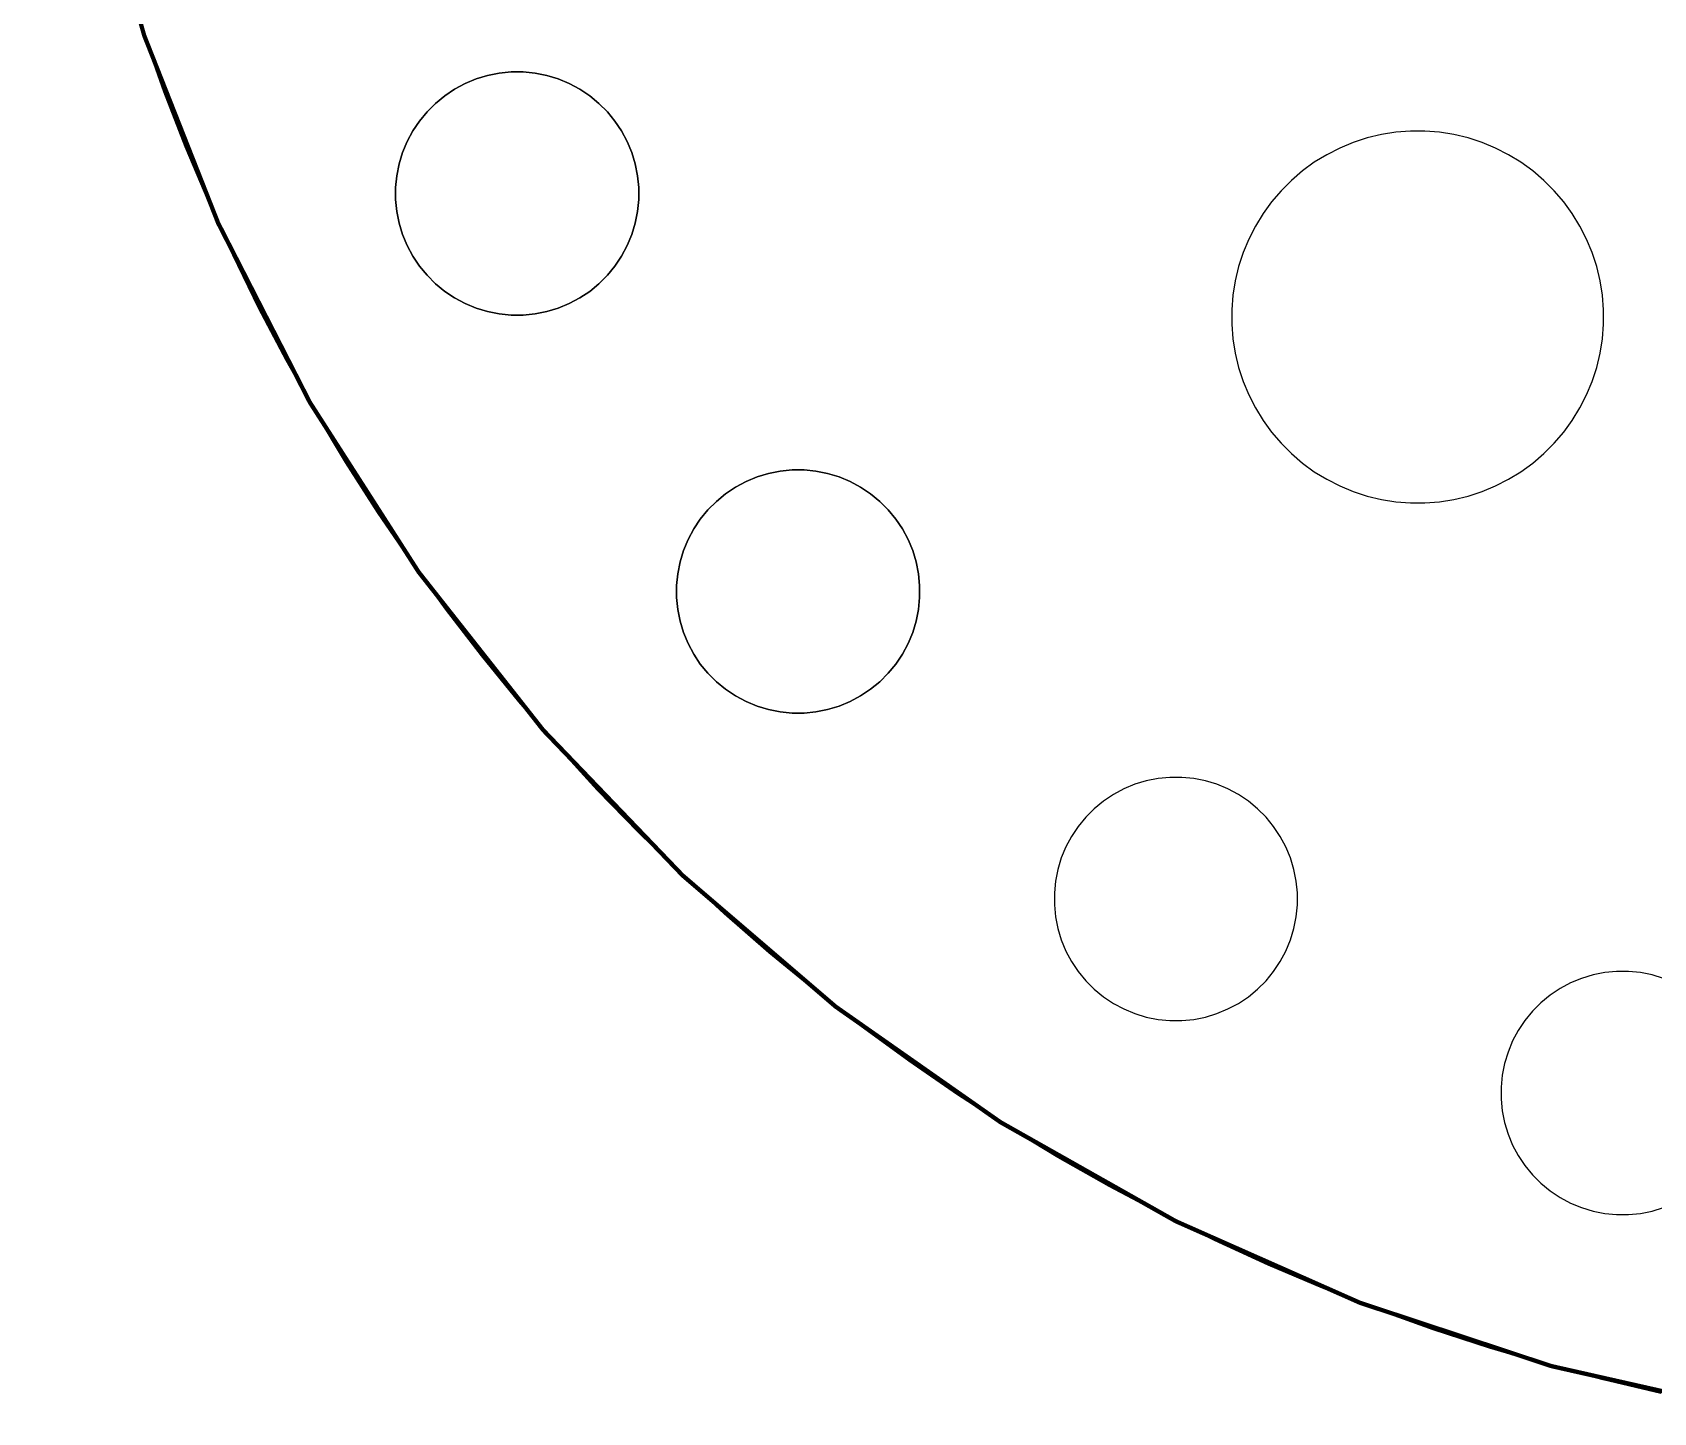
# Model space of a CAD drawing. Header units: millimetres. Extents: x 0 to 9.66, y 0 to 9.59.
# Drawn here: x -0.005 to 3.776, y -0.004 to 3.214 of the extents above; entities that cross this region are included whole.
import ezdxf

# ---------------------------------------------------------------- set-up
doc = ezdxf.new("R2010")
doc.units = ezdxf.units.MM
doc.header["$MEASUREMENT"] = 0
doc.layers.add('Mechanical1', color=6, linetype='Continuous')
doc.layers.add('TopLayer', color=1, linetype='Continuous')

msp = doc.modelspace()

# ---------------------------------------------------------------- linework, layer by layer
at = {"layer": 'Mechanical1', "const_width": 0.01}
msp.add_lwpolyline([(3.995, 0.0008, -11.497626), (5.6621, 0.0008)], format="xyb", dxfattribs=at)
at = {"layer": 'TopLayer'}
for p, q in [((0.2557, 3.2053), (0.2133, 3.3364)), ((0.3019, 3.0755), (0.2557, 3.2053)), ((1.0044, 3.0945), (1.0301, 3.1052)), ((1.0301, 3.1052), (1.0044, 3.0945)), ((1.0301, 3.1052), (1.0567, 3.1133)), ((1.0567, 3.1133), (1.0301, 3.1052)), ((1.0567, 3.1133), (1.084, 3.1187)), ((1.084, 3.1187), (1.0567, 3.1133)), ((1.084, 3.1187), (1.1118, 3.1214)), ((1.1118, 3.1214), (1.084, 3.1187)), ((1.1118, 3.1214), (1.1257, 3.1214)), ((1.1396, 3.1214), (1.1118, 3.1214)), ((1.1257, 3.1214), (1.1396, 3.1214)), ((1.1396, 3.1214), (1.1673, 3.1187)), ((1.1673, 3.1187), (1.1396, 3.1214)), ((1.1673, 3.1187), (1.1946, 3.1133)), ((1.1946, 3.1133), (1.1673, 3.1187)), ((1.1946, 3.1133), (1.2213, 3.1052)), ((1.2213, 3.1052), (1.1946, 3.1133)), ((1.2213, 3.1052), (1.247, 3.0945)), ((1.247, 3.0945), (1.2213, 3.1052)), ((0.3517, 2.947), (0.3019, 3.0755)), ((0.9351, 3.0482), (0.9566, 3.0659)), ((0.9566, 3.0659), (0.9351, 3.0482)), ((0.9566, 3.0659), (0.9798, 3.0814)), ((0.9798, 3.0814), (0.9566, 3.0659)), ((0.9798, 3.0814), (1.0044, 3.0945)), ((1.0044, 3.0945), (0.9798, 3.0814)), ((1.247, 3.0945), (1.2716, 3.0814)), ((1.2716, 3.0814), (1.247, 3.0945)), ((1.2716, 3.0814), (1.2947, 3.0659)), ((1.2947, 3.0659), (1.2716, 3.0814)), ((1.2947, 3.0659), (1.3163, 3.0482)), ((1.3163, 3.0482), (1.2947, 3.0659)), ((0.8977, 3.007), (0.9154, 3.0286)), ((0.9154, 3.0286), (0.8977, 3.007)), ((0.9154, 3.0286), (0.9351, 3.0482)), ((0.9351, 3.0482), (0.9154, 3.0286)), ((1.3163, 3.0482), (1.336, 3.0286)), ((1.336, 3.0286), (1.3163, 3.0482)), ((1.336, 3.0286), (1.3536, 3.007)), ((1.3536, 3.007), (1.336, 3.0286)), ((0.8823, 2.9839), (0.8977, 3.007)), ((0.8977, 3.007), (0.8823, 2.9839)), ((1.3536, 3.007), (1.3691, 2.9839)), ((1.3691, 2.9839), (1.3536, 3.007)), ((0.8585, 2.9336), (0.8691, 2.9593)), ((0.8691, 2.9593), (0.8585, 2.9336)), ((0.8691, 2.9593), (0.8823, 2.9839)), ((0.8823, 2.9839), (0.8691, 2.9593)), ((1.3691, 2.9839), (1.3822, 2.9593)), ((1.3822, 2.9593), (1.3691, 2.9839)), ((1.3822, 2.9593), (1.3929, 2.9336)), ((1.3929, 2.9336), (1.3822, 2.9593)), ((3.0753, 2.9571), (3.0438, 2.944)), ((3.0753, 2.9571), (3.0438, 2.944)), ((3.1077, 2.9676), (3.0753, 2.9571)), ((3.1077, 2.9676), (3.0753, 2.9571)), ((3.1408, 2.9756), (3.1077, 2.9676)), ((3.1408, 2.9756), (3.1077, 2.9676)), ((3.1744, 2.9809), (3.1408, 2.9756)), ((3.1744, 2.9809), (3.1408, 2.9756)), ((3.2084, 2.9836), (3.1744, 2.9809)), ((3.2084, 2.9836), (3.1744, 2.9809)), ((3.2254, 2.9836), (3.2084, 2.9836)), ((3.2424, 2.9836), (3.2084, 2.9836)), ((3.2424, 2.9836), (3.2254, 2.9836)), ((3.2764, 2.9809), (3.2424, 2.9836)), ((3.2764, 2.9809), (3.2424, 2.9836)), ((3.31, 2.9756), (3.2764, 2.9809)), ((3.31, 2.9756), (3.2764, 2.9809)), ((3.3432, 2.9676), (3.31, 2.9756)), ((3.3432, 2.9676), (3.31, 2.9756)), ((3.3756, 2.9571), (3.3432, 2.9676)), ((3.3756, 2.9571), (3.3432, 2.9676)), ((3.407, 2.944), (3.3756, 2.9571)), ((3.407, 2.944), (3.3756, 2.9571)), ((0.4051, 2.82), (0.3517, 2.947)), ((0.8504, 2.9069), (0.8585, 2.9336)), ((0.8585, 2.9336), (0.8504, 2.9069)), ((1.3929, 2.9336), (1.401, 2.9069)), ((1.401, 2.9069), (1.3929, 2.9336)), ((3.0135, 2.9286), (2.9844, 2.9108)), ((3.0135, 2.9286), (2.9844, 2.9108)), ((3.0438, 2.944), (3.0135, 2.9286)), ((3.0438, 2.944), (3.0135, 2.9286)), ((3.4374, 2.9286), (3.407, 2.944)), ((3.4374, 2.9286), (3.407, 2.944)), ((3.4664, 2.9108), (3.4374, 2.9286)), ((3.4664, 2.9108), (3.4374, 2.9286)), ((0.8422, 2.8519), (0.845, 2.8796)), ((0.845, 2.8796), (0.8422, 2.8519)), ((0.845, 2.8796), (0.8504, 2.9069)), ((0.8504, 2.9069), (0.845, 2.8796)), ((1.401, 2.9069), (1.4064, 2.8796)), ((1.4064, 2.8796), (1.401, 2.9069)), ((1.4064, 2.8796), (1.4091, 2.8519)), ((1.4091, 2.8519), (1.4064, 2.8796)), ((2.9569, 2.8908), (2.931, 2.8687)), ((2.9569, 2.8908), (2.931, 2.8687)), ((2.9844, 2.9108), (2.9569, 2.8908)), ((2.9844, 2.9108), (2.9569, 2.8908)), ((3.494, 2.8908), (3.4664, 2.9108)), ((3.494, 2.8908), (3.4664, 2.9108)), ((3.5199, 2.8687), (3.494, 2.8908)), ((3.5199, 2.8687), (3.494, 2.8908)), ((0.8422, 2.838), (0.8422, 2.8519)), ((0.8422, 2.8519), (0.8422, 2.824)), ((0.8422, 2.824), (0.8422, 2.838)), ((1.4091, 2.8519), (1.4091, 2.838)), ((1.4091, 2.824), (1.4091, 2.8519)), ((1.4091, 2.838), (1.4091, 2.824)), ((2.9069, 2.8446), (2.8848, 2.8187)), ((2.9069, 2.8446), (2.8848, 2.8187)), ((2.931, 2.8687), (2.9069, 2.8446)), ((2.931, 2.8687), (2.9069, 2.8446)), ((3.5439, 2.8446), (3.5199, 2.8687)), ((3.5439, 2.8446), (3.5199, 2.8687)), ((3.5661, 2.8187), (3.5439, 2.8446)), ((3.5661, 2.8187), (3.5439, 2.8446)), ((0.4622, 2.6945), (0.4051, 2.82)), ((0.845, 2.7963), (0.8422, 2.824)), ((0.8422, 2.824), (0.845, 2.7963)), ((1.4091, 2.824), (1.4064, 2.7963)), ((1.4064, 2.7963), (1.4091, 2.824)), ((2.8848, 2.8187), (2.8648, 2.7911)), ((2.8848, 2.8187), (2.8648, 2.7911)), ((3.5861, 2.7911), (3.5661, 2.8187)), ((3.5861, 2.7911), (3.5661, 2.8187)), ((0.8504, 2.769), (0.845, 2.7963)), ((0.845, 2.7963), (0.8504, 2.769)), ((0.8585, 2.7424), (0.8504, 2.769)), ((0.8504, 2.769), (0.8585, 2.7424)), ((1.401, 2.769), (1.3929, 2.7424)), ((1.3929, 2.7424), (1.401, 2.769)), ((1.4064, 2.7963), (1.401, 2.769)), ((1.401, 2.769), (1.4064, 2.7963)), ((2.847, 2.7621), (2.8315, 2.7317)), ((2.847, 2.7621), (2.8315, 2.7317)), ((2.8648, 2.7911), (2.847, 2.7621)), ((2.8648, 2.7911), (2.847, 2.7621)), ((3.6039, 2.7621), (3.5861, 2.7911)), ((3.6039, 2.7621), (3.5861, 2.7911)), ((3.6193, 2.7317), (3.6039, 2.7621)), ((3.6193, 2.7317), (3.6039, 2.7621)), ((0.8691, 2.7166), (0.8585, 2.7424)), ((0.8585, 2.7424), (0.8691, 2.7166)), ((1.3929, 2.7424), (1.3822, 2.7166)), ((1.3822, 2.7166), (1.3929, 2.7424)), ((2.8315, 2.7317), (2.8185, 2.7003)), ((2.8315, 2.7317), (2.8185, 2.7003)), ((3.6324, 2.7003), (3.6193, 2.7317)), ((3.6324, 2.7003), (3.6193, 2.7317)), ((0.5228, 2.5708), (0.4622, 2.6945)), ((0.8823, 2.6921), (0.8691, 2.7166)), ((0.8691, 2.7166), (0.8823, 2.6921)), ((0.8977, 2.6689), (0.8823, 2.6921)), ((0.8823, 2.6921), (0.8977, 2.6689)), ((1.3691, 2.6921), (1.3536, 2.6689)), ((1.3536, 2.6689), (1.3691, 2.6921)), ((1.3822, 2.7166), (1.3691, 2.6921)), ((1.3691, 2.6921), (1.3822, 2.7166)), ((2.8185, 2.7003), (2.8079, 2.6679)), ((2.8185, 2.7003), (2.8079, 2.6679)), ((3.6429, 2.6679), (3.6324, 2.7003)), ((3.6429, 2.6679), (3.6324, 2.7003)), ((0.9154, 2.6474), (0.8977, 2.6689)), ((0.8977, 2.6689), (0.9154, 2.6474)), ((0.9351, 2.6277), (0.9154, 2.6474)), ((0.9154, 2.6474), (0.9351, 2.6277)), ((1.336, 2.6474), (1.3163, 2.6277)), ((1.3163, 2.6277), (1.336, 2.6474)), ((1.3536, 2.6689), (1.336, 2.6474)), ((1.336, 2.6474), (1.3536, 2.6689)), ((2.8079, 2.6679), (2.8, 2.6348)), ((2.8079, 2.6679), (2.8, 2.6348)), ((3.6508, 2.6348), (3.6429, 2.6679)), ((3.6508, 2.6348), (3.6429, 2.6679)), ((0.9566, 2.61), (0.9351, 2.6277)), ((0.9351, 2.6277), (0.9566, 2.61)), ((0.9798, 2.5945), (0.9566, 2.61)), ((0.9566, 2.61), (0.9798, 2.5945)), ((1.2947, 2.61), (1.2716, 2.5945)), ((1.2716, 2.5945), (1.2947, 2.61)), ((1.3163, 2.6277), (1.2947, 2.61)), ((1.2947, 2.61), (1.3163, 2.6277)), ((2.8, 2.6348), (2.7947, 2.6011)), ((2.8, 2.6348), (2.7947, 2.6011)), ((3.6562, 2.6011), (3.6508, 2.6348)), ((3.6562, 2.6011), (3.6508, 2.6348)), ((0.587, 2.4488), (0.5228, 2.5708)), ((1.0044, 2.5814), (0.9798, 2.5945)), ((0.9798, 2.5945), (1.0044, 2.5814)), ((1.0301, 2.5708), (1.0044, 2.5814)), ((1.0044, 2.5814), (1.0301, 2.5708)), ((1.0567, 2.5627), (1.0301, 2.5708)), ((1.0301, 2.5708), (1.0567, 2.5627)), ((1.2213, 2.5708), (1.1946, 2.5627)), ((1.1946, 2.5627), (1.2213, 2.5708)), ((1.247, 2.5814), (1.2213, 2.5708)), ((1.2213, 2.5708), (1.247, 2.5814)), ((1.2716, 2.5945), (1.247, 2.5814)), ((1.247, 2.5814), (1.2716, 2.5945)), ((2.7947, 2.6011), (2.792, 2.5672)), ((2.7947, 2.6011), (2.792, 2.5672)), ((3.6588, 2.5672), (3.6562, 2.6011)), ((3.6588, 2.5672), (3.6562, 2.6011)), ((1.084, 2.5572), (1.0567, 2.5627)), ((1.0567, 2.5627), (1.084, 2.5572)), ((1.1118, 2.5545), (1.084, 2.5572)), ((1.084, 2.5572), (1.1118, 2.5545)), ((1.1257, 2.5545), (1.1118, 2.5545)), ((1.1118, 2.5545), (1.1396, 2.5545)), ((1.1257, 2.5545), (1.1257, 2.5545)), ((1.1396, 2.5545), (1.1257, 2.5545)), ((1.1673, 2.5572), (1.1396, 2.5545)), ((1.1396, 2.5545), (1.1673, 2.5572)), ((1.1946, 2.5627), (1.1673, 2.5572)), ((1.1673, 2.5572), (1.1946, 2.5627)), ((2.792, 2.5672), (2.792, 2.5501)), ((2.792, 2.5672), (2.792, 2.5331)), ((2.792, 2.5501), (2.792, 2.5501)), ((2.792, 2.5501), (2.792, 2.5331)), ((2.792, 2.5331), (2.7947, 2.4991)), ((2.792, 2.5331), (2.7947, 2.4991)), ((3.6562, 2.4991), (3.6588, 2.5331)), ((3.6562, 2.4991), (3.6588, 2.5331)), ((3.6588, 2.5501), (3.6588, 2.5672)), ((3.6588, 2.5331), (3.6588, 2.5672)), ((3.6588, 2.5331), (3.6588, 2.5501)), ((2.7947, 2.4991), (2.8, 2.4655)), ((2.7947, 2.4991), (2.8, 2.4655)), ((3.6508, 2.4655), (3.6562, 2.4991)), ((3.6508, 2.4655), (3.6562, 2.4991)), ((2.8, 2.4655), (2.8079, 2.4324)), ((2.8, 2.4655), (2.8079, 2.4324)), ((3.6429, 2.4324), (3.6508, 2.4655)), ((3.6429, 2.4324), (3.6508, 2.4655)), ((0.6545, 2.3287), (0.587, 2.4488)), ((2.8079, 2.4324), (2.8185, 2.4)), ((2.8079, 2.4324), (2.8185, 2.4)), ((3.6324, 2.4), (3.6429, 2.4324)), ((3.6324, 2.4), (3.6429, 2.4324)), ((2.8185, 2.4), (2.8315, 2.3685)), ((2.8185, 2.4), (2.8315, 2.3685)), ((3.6193, 2.3685), (3.6324, 2.4)), ((3.6193, 2.3685), (3.6324, 2.4)), ((2.8315, 2.3685), (2.847, 2.3382)), ((2.8315, 2.3685), (2.847, 2.3382)), ((3.6039, 2.3382), (3.6193, 2.3685)), ((3.6039, 2.3382), (3.6193, 2.3685)), ((0.7255, 2.2106), (0.6545, 2.3287)), ((2.847, 2.3382), (2.8648, 2.3091)), ((2.847, 2.3382), (2.8648, 2.3091)), ((2.8648, 2.3091), (2.8848, 2.2816)), ((2.8648, 2.3091), (2.8848, 2.2816)), ((3.5661, 2.2816), (3.5861, 2.3091)), ((3.5661, 2.2816), (3.5861, 2.3091)), ((3.5861, 2.3091), (3.6039, 2.3382)), ((3.5861, 2.3091), (3.6039, 2.3382)), ((2.8848, 2.2816), (2.9069, 2.2557)), ((2.8848, 2.2816), (2.9069, 2.2557)), ((3.5439, 2.2557), (3.5661, 2.2816)), ((3.5439, 2.2557), (3.5661, 2.2816)), ((2.9069, 2.2557), (2.931, 2.2316)), ((2.9069, 2.2557), (2.931, 2.2316)), ((2.931, 2.2316), (2.9569, 2.2095)), ((2.931, 2.2316), (2.9569, 2.2095)), ((3.494, 2.2095), (3.5199, 2.2316)), ((3.494, 2.2095), (3.5199, 2.2316)), ((3.5199, 2.2316), (3.5439, 2.2557)), ((3.5199, 2.2316), (3.5439, 2.2557)), ((0.7998, 2.0945), (0.7255, 2.2106)), ((1.739, 2.1908), (1.7667, 2.1936)), ((1.7667, 2.1936), (1.739, 2.1908)), ((1.7667, 2.1936), (1.7806, 2.1936)), ((1.7946, 2.1936), (1.7667, 2.1936)), ((1.7806, 2.1936), (1.7946, 2.1936)), ((1.7946, 2.1936), (1.8223, 2.1908)), ((1.8223, 2.1908), (1.7946, 2.1936)), ((2.9569, 2.2095), (2.9844, 2.1895)), ((2.9569, 2.2095), (2.9844, 2.1895)), ((3.4664, 2.1895), (3.494, 2.2095)), ((3.4664, 2.1895), (3.494, 2.2095)), ((1.6347, 2.1535), (1.6593, 2.1666)), ((1.6593, 2.1666), (1.6347, 2.1535)), ((1.6593, 2.1666), (1.685, 2.1773)), ((1.685, 2.1773), (1.6593, 2.1666)), ((1.685, 2.1773), (1.7117, 2.1854)), ((1.7117, 2.1854), (1.685, 2.1773)), ((1.7117, 2.1854), (1.739, 2.1908)), ((1.739, 2.1908), (1.7117, 2.1854)), ((1.8223, 2.1908), (1.8496, 2.1854)), ((1.8496, 2.1854), (1.8223, 2.1908)), ((1.8496, 2.1854), (1.8763, 2.1773)), ((1.8763, 2.1773), (1.8496, 2.1854)), ((1.8763, 2.1773), (1.902, 2.1666)), ((1.902, 2.1666), (1.8763, 2.1773)), ((1.902, 2.1666), (1.9265, 2.1535)), ((1.9265, 2.1535), (1.902, 2.1666)), ((2.9844, 2.1895), (3.0135, 2.1717)), ((2.9844, 2.1895), (3.0135, 2.1717)), ((3.0135, 2.1717), (3.0438, 2.1562)), ((3.0135, 2.1717), (3.0438, 2.1562)), ((3.0438, 2.1562), (3.0753, 2.1432)), ((3.0438, 2.1562), (3.0753, 2.1432)), ((3.3756, 2.1432), (3.407, 2.1562)), ((3.3756, 2.1432), (3.407, 2.1562)), ((3.407, 2.1562), (3.4374, 2.1717)), ((3.407, 2.1562), (3.4374, 2.1717)), ((3.4374, 2.1717), (3.4664, 2.1895)), ((3.4374, 2.1717), (3.4664, 2.1895)), ((1.5704, 2.1007), (1.5901, 2.1204)), ((1.5901, 2.1204), (1.5704, 2.1007)), ((1.5901, 2.1204), (1.6116, 2.138)), ((1.6116, 2.138), (1.5901, 2.1204)), ((1.6116, 2.138), (1.6347, 2.1535)), ((1.6347, 2.1535), (1.6116, 2.138)), ((1.9265, 2.1535), (1.9497, 2.138)), ((1.9497, 2.138), (1.9265, 2.1535)), ((1.9497, 2.138), (1.9712, 2.1204)), ((1.9712, 2.1204), (1.9497, 2.138)), ((1.9712, 2.1204), (1.9909, 2.1007)), ((1.9909, 2.1007), (1.9712, 2.1204)), ((3.0753, 2.1432), (3.1077, 2.1327)), ((3.0753, 2.1432), (3.1077, 2.1327)), ((3.1077, 2.1327), (3.1408, 2.1247)), ((3.1077, 2.1327), (3.1408, 2.1247)), ((3.1408, 2.1247), (3.1744, 2.1194)), ((3.1408, 2.1247), (3.1744, 2.1194)), ((3.1744, 2.1194), (3.2084, 2.1167)), ((3.1744, 2.1194), (3.2084, 2.1167)), ((3.2424, 2.1167), (3.2764, 2.1194)), ((3.2424, 2.1167), (3.2764, 2.1194)), ((3.2764, 2.1194), (3.31, 2.1247)), ((3.2764, 2.1194), (3.31, 2.1247)), ((3.31, 2.1247), (3.3432, 2.1327)), ((3.31, 2.1247), (3.3432, 2.1327)), ((3.3432, 2.1327), (3.3756, 2.1432)), ((3.3432, 2.1327), (3.3756, 2.1432)), ((0.8774, 1.9807), (0.7998, 2.0945)), ((1.5527, 2.0792), (1.5704, 2.1007)), ((1.5704, 2.1007), (1.5527, 2.0792)), ((1.9909, 2.1007), (2.0086, 2.0792)), ((2.0086, 2.0792), (1.9909, 2.1007)), ((3.2084, 2.1167), (3.2254, 2.1167)), ((3.2084, 2.1167), (3.2424, 2.1167)), ((3.2254, 2.1167), (3.2424, 2.1167)), ((1.5241, 2.0314), (1.5372, 2.056)), ((1.5372, 2.056), (1.5241, 2.0314)), ((1.5372, 2.056), (1.5527, 2.0792)), ((1.5527, 2.0792), (1.5372, 2.056)), ((2.0086, 2.0792), (2.0241, 2.056)), ((2.0241, 2.056), (2.0086, 2.0792)), ((2.0241, 2.056), (2.0372, 2.0314)), ((2.0372, 2.0314), (2.0241, 2.056)), ((1.5054, 1.9791), (1.5134, 2.0057)), ((1.5134, 2.0057), (1.5054, 1.9791)), ((1.5134, 2.0057), (1.5241, 2.0314)), ((1.5241, 2.0314), (1.5134, 2.0057)), ((2.0372, 2.0314), (2.0479, 2.0057)), ((2.0479, 2.0057), (2.0372, 2.0314)), ((2.0479, 2.0057), (2.0559, 1.9791)), ((2.0559, 1.9791), (2.0479, 2.0057)), ((0.9583, 1.8691), (0.8774, 1.9807)), ((1.4999, 1.9517), (1.5054, 1.9791)), ((1.5054, 1.9791), (1.4999, 1.9517)), ((2.0559, 1.9791), (2.0614, 1.9517)), ((2.0614, 1.9517), (2.0559, 1.9791)), ((1.4972, 1.924), (1.4999, 1.9517)), ((1.4999, 1.9517), (1.4972, 1.924)), ((2.0614, 1.9517), (2.0641, 1.924)), ((2.0641, 1.924), (2.0614, 1.9517)), ((1.4972, 1.9101), (1.4972, 1.924)), ((1.4972, 1.924), (1.4972, 1.8962)), ((1.4972, 1.8962), (1.4972, 1.9101)), ((1.4999, 1.8685), (1.4972, 1.8962)), ((1.4972, 1.8962), (1.4999, 1.8685)), ((2.0641, 1.8962), (2.0614, 1.8685)), ((2.0614, 1.8685), (2.0641, 1.8962)), ((2.0641, 1.924), (2.0641, 1.9101)), ((2.0641, 1.8962), (2.0641, 1.924)), ((2.0641, 1.9101), (2.0641, 1.8962)), ((1.0422, 1.7598), (0.9583, 1.8691)), ((1.5054, 1.8411), (1.4999, 1.8685)), ((1.4999, 1.8685), (1.5054, 1.8411)), ((2.0614, 1.8685), (2.0559, 1.8411)), ((2.0559, 1.8411), (2.0614, 1.8685)), ((1.5134, 1.8145), (1.5054, 1.8411)), ((1.5054, 1.8411), (1.5134, 1.8145)), ((2.0559, 1.8411), (2.0479, 1.8145)), ((2.0479, 1.8145), (2.0559, 1.8411)), ((1.5241, 1.7888), (1.5134, 1.8145)), ((1.5134, 1.8145), (1.5241, 1.7888)), ((1.5372, 1.7642), (1.5241, 1.7888)), ((1.5241, 1.7888), (1.5372, 1.7642)), ((2.0372, 1.7888), (2.0241, 1.7642)), ((2.0241, 1.7642), (2.0372, 1.7888)), ((2.0479, 1.8145), (2.0372, 1.7888)), ((2.0372, 1.7888), (2.0479, 1.8145)), ((1.1293, 1.653), (1.0422, 1.7598)), ((1.5527, 1.741), (1.5372, 1.7642)), ((1.5372, 1.7642), (1.5527, 1.741)), ((1.5704, 1.7195), (1.5527, 1.741)), ((1.5527, 1.741), (1.5704, 1.7195)), ((2.0086, 1.741), (1.9909, 1.7195)), ((1.9909, 1.7195), (2.0086, 1.741)), ((2.0241, 1.7642), (2.0086, 1.741)), ((2.0086, 1.741), (2.0241, 1.7642)), ((1.5901, 1.6998), (1.5704, 1.7195)), ((1.5704, 1.7195), (1.5901, 1.6998)), ((1.9909, 1.7195), (1.9712, 1.6998)), ((1.9712, 1.6998), (1.9909, 1.7195)), ((1.6116, 1.6822), (1.5901, 1.6998)), ((1.5901, 1.6998), (1.6116, 1.6822)), ((1.6347, 1.6667), (1.6116, 1.6822)), ((1.6116, 1.6822), (1.6347, 1.6667)), ((1.6593, 1.6536), (1.6347, 1.6667)), ((1.6347, 1.6667), (1.6593, 1.6536)), ((1.9265, 1.6667), (1.902, 1.6536)), ((1.902, 1.6536), (1.9265, 1.6667)), ((1.9497, 1.6822), (1.9265, 1.6667)), ((1.9265, 1.6667), (1.9497, 1.6822)), ((1.9712, 1.6998), (1.9497, 1.6822)), ((1.9497, 1.6822), (1.9712, 1.6998)), ((1.2194, 1.5487), (1.1293, 1.653)), ((1.685, 1.6429), (1.6593, 1.6536)), ((1.6593, 1.6536), (1.685, 1.6429)), ((1.7117, 1.6348), (1.685, 1.6429)), ((1.685, 1.6429), (1.7117, 1.6348)), ((1.739, 1.6294), (1.7117, 1.6348)), ((1.7117, 1.6348), (1.739, 1.6294)), ((1.7667, 1.6266), (1.739, 1.6294)), ((1.739, 1.6294), (1.7667, 1.6266)), ((1.7806, 1.6266), (1.7667, 1.6266)), ((1.7667, 1.6266), (1.7946, 1.6266)), ((1.7806, 1.6266), (1.7806, 1.6266)), ((1.7946, 1.6266), (1.7806, 1.6266)), ((1.8223, 1.6294), (1.7946, 1.6266)), ((1.7946, 1.6266), (1.8223, 1.6294)), ((1.8496, 1.6348), (1.8223, 1.6294)), ((1.8223, 1.6294), (1.8496, 1.6348)), ((1.8763, 1.6429), (1.8496, 1.6348)), ((1.8496, 1.6348), (1.8763, 1.6429)), ((1.902, 1.6536), (1.8763, 1.6429)), ((1.8763, 1.6429), (1.902, 1.6536)), ((1.3124, 1.447), (1.2194, 1.5487)), ((2.6477, 1.4768), (2.62, 1.4741)), ((2.6477, 1.4768), (2.62, 1.4741)), ((2.6617, 1.4768), (2.6477, 1.4768)), ((2.6756, 1.4768), (2.6477, 1.4768)), ((2.6756, 1.4768), (2.6617, 1.4768)), ((2.7033, 1.4741), (2.6756, 1.4768)), ((2.7033, 1.4741), (2.6756, 1.4768)), ((1.4082, 1.348), (1.3124, 1.447)), ((2.5158, 1.4368), (2.4926, 1.4213)), ((2.5158, 1.4368), (2.4926, 1.4213)), ((2.5403, 1.4499), (2.5158, 1.4368)), ((2.5403, 1.4499), (2.5158, 1.4368)), ((2.566, 1.4606), (2.5403, 1.4499)), ((2.566, 1.4606), (2.5403, 1.4499)), ((2.5927, 1.4686), (2.566, 1.4606)), ((2.5927, 1.4686), (2.566, 1.4606)), ((2.62, 1.4741), (2.5927, 1.4686)), ((2.62, 1.4741), (2.5927, 1.4686)), ((2.7306, 1.4686), (2.7033, 1.4741)), ((2.7306, 1.4686), (2.7033, 1.4741)), ((2.7573, 1.4606), (2.7306, 1.4686)), ((2.7573, 1.4606), (2.7306, 1.4686)), ((2.783, 1.4499), (2.7573, 1.4606)), ((2.783, 1.4499), (2.7573, 1.4606)), ((2.8076, 1.4368), (2.783, 1.4499)), ((2.8076, 1.4368), (2.783, 1.4499)), ((2.8307, 1.4213), (2.8076, 1.4368)), ((2.8307, 1.4213), (2.8076, 1.4368)), ((2.4711, 1.4036), (2.4514, 1.3839)), ((2.4711, 1.4036), (2.4514, 1.3839)), ((2.4926, 1.4213), (2.4711, 1.4036)), ((2.4926, 1.4213), (2.4711, 1.4036)), ((2.8522, 1.4036), (2.8307, 1.4213)), ((2.8522, 1.4036), (2.8307, 1.4213)), ((2.8719, 1.3839), (2.8522, 1.4036)), ((2.8719, 1.3839), (2.8522, 1.4036)), ((2.4337, 1.3624), (2.4182, 1.3392)), ((2.4337, 1.3624), (2.4182, 1.3392)), ((2.4514, 1.3839), (2.4337, 1.3624)), ((2.4514, 1.3839), (2.4337, 1.3624)), ((2.8896, 1.3624), (2.8719, 1.3839)), ((2.8896, 1.3624), (2.8719, 1.3839)), ((2.9051, 1.3392), (2.8896, 1.3624)), ((2.9051, 1.3392), (2.8896, 1.3624)), ((1.5069, 1.2518), (1.4082, 1.348)), ((2.4182, 1.3392), (2.4051, 1.3147)), ((2.4182, 1.3392), (2.4051, 1.3147)), ((2.9182, 1.3147), (2.9051, 1.3392)), ((2.9182, 1.3147), (2.9051, 1.3392)), ((2.3944, 1.289), (2.3864, 1.2623)), ((2.3944, 1.289), (2.3864, 1.2623)), ((2.4051, 1.3147), (2.3944, 1.289)), ((2.4051, 1.3147), (2.3944, 1.289)), ((2.9289, 1.289), (2.9182, 1.3147)), ((2.9289, 1.289), (2.9182, 1.3147)), ((2.9369, 1.2623), (2.9289, 1.289)), ((2.9369, 1.2623), (2.9289, 1.289)), ((1.6083, 1.1584), (1.5069, 1.2518)), ((2.3864, 1.2623), (2.3809, 1.235)), ((2.3864, 1.2623), (2.3809, 1.235)), ((2.9424, 1.235), (2.9369, 1.2623)), ((2.9424, 1.235), (2.9369, 1.2623)), ((2.3809, 1.235), (2.3782, 1.2073)), ((2.3809, 1.235), (2.3782, 1.2073)), ((2.9451, 1.2073), (2.9424, 1.235)), ((2.9451, 1.2073), (2.9424, 1.235)), ((2.3782, 1.2073), (2.3782, 1.1933)), ((2.3782, 1.2073), (2.3782, 1.1794)), ((2.3782, 1.1933), (2.3782, 1.1933)), ((2.3782, 1.1933), (2.3782, 1.1794)), ((2.3782, 1.1794), (2.3809, 1.1517)), ((2.3782, 1.1794), (2.3809, 1.1517)), ((2.9424, 1.1517), (2.9451, 1.1794)), ((2.9424, 1.1517), (2.9451, 1.1794)), ((2.9451, 1.1933), (2.9451, 1.2073)), ((2.9451, 1.1794), (2.9451, 1.2073)), ((2.9451, 1.1794), (2.9451, 1.1933)), ((1.7123, 1.068), (1.6083, 1.1584)), ((2.3809, 1.1517), (2.3864, 1.1244)), ((2.3809, 1.1517), (2.3864, 1.1244)), ((2.9369, 1.1244), (2.9424, 1.1517)), ((2.9369, 1.1244), (2.9424, 1.1517)), ((2.3864, 1.1244), (2.3944, 1.0977)), ((2.3864, 1.1244), (2.3944, 1.0977)), ((2.3944, 1.0977), (2.4051, 1.072)), ((2.3944, 1.0977), (2.4051, 1.072)), ((2.9182, 1.072), (2.9289, 1.0977)), ((2.9182, 1.072), (2.9289, 1.0977)), ((2.9289, 1.0977), (2.9369, 1.1244)), ((2.9289, 1.0977), (2.9369, 1.1244)), ((1.8188, 0.9806), (1.7123, 1.068)), ((2.4051, 1.072), (2.4182, 1.0474)), ((2.4051, 1.072), (2.4182, 1.0474)), ((2.9051, 1.0474), (2.9182, 1.072)), ((2.9051, 1.0474), (2.9182, 1.072)), ((2.4182, 1.0474), (2.4337, 1.0243)), ((2.4182, 1.0474), (2.4337, 1.0243)), ((2.4337, 1.0243), (2.4514, 1.0028)), ((2.4337, 1.0243), (2.4514, 1.0028)), ((2.8719, 1.0028), (2.8896, 1.0243)), ((2.8719, 1.0028), (2.8896, 1.0243)), ((2.8896, 1.0243), (2.9051, 1.0474)), ((2.8896, 1.0243), (2.9051, 1.0474)), ((3.6617, 1.0216), (3.6344, 1.0162)), ((3.6617, 1.0216), (3.6344, 1.0162)), ((3.6894, 1.0243), (3.6617, 1.0216)), ((3.6894, 1.0243), (3.6617, 1.0216)), ((3.7034, 1.0243), (3.6894, 1.0243)), ((3.7173, 1.0243), (3.6894, 1.0243)), ((3.7173, 1.0243), (3.7034, 1.0243)), ((3.745, 1.0216), (3.7173, 1.0243)), ((3.745, 1.0216), (3.7173, 1.0243)), ((3.7723, 1.0162), (3.745, 1.0216)), ((3.7723, 1.0162), (3.745, 1.0216)), ((2.4514, 1.0028), (2.4711, 0.9831)), ((2.4514, 1.0028), (2.4711, 0.9831)), ((2.4711, 0.9831), (2.4926, 0.9654)), ((2.4711, 0.9831), (2.4926, 0.9654)), ((2.8307, 0.9654), (2.8522, 0.9831)), ((2.8307, 0.9654), (2.8522, 0.9831)), ((2.8522, 0.9831), (2.8719, 1.0028)), ((2.8522, 0.9831), (2.8719, 1.0028)), ((3.5575, 0.9843), (3.5343, 0.9688)), ((3.5575, 0.9843), (3.5343, 0.9688)), ((3.582, 0.9974), (3.5575, 0.9843)), ((3.582, 0.9974), (3.5575, 0.9843)), ((3.6078, 1.0081), (3.582, 0.9974)), ((3.6078, 1.0081), (3.582, 0.9974)), ((3.6344, 1.0162), (3.6078, 1.0081)), ((3.6344, 1.0162), (3.6078, 1.0081)), ((3.799, 1.0081), (3.7723, 1.0162)), ((3.799, 1.0081), (3.7723, 1.0162)), ((1.9278, 0.8962), (1.8188, 0.9806)), ((2.4926, 0.9654), (2.5158, 0.9499)), ((2.4926, 0.9654), (2.5158, 0.9499)), ((2.5158, 0.9499), (2.5403, 0.9368)), ((2.5158, 0.9499), (2.5403, 0.9368)), ((2.783, 0.9368), (2.8076, 0.9499)), ((2.783, 0.9368), (2.8076, 0.9499)), ((2.8076, 0.9499), (2.8307, 0.9654)), ((2.8076, 0.9499), (2.8307, 0.9654)), ((3.5128, 0.9511), (3.4931, 0.9315)), ((3.5128, 0.9511), (3.4931, 0.9315)), ((3.5343, 0.9688), (3.5128, 0.9511)), ((3.5343, 0.9688), (3.5128, 0.9511)), ((2.5403, 0.9368), (2.566, 0.9261)), ((2.5403, 0.9368), (2.566, 0.9261)), ((2.566, 0.9261), (2.5927, 0.9181)), ((2.566, 0.9261), (2.5927, 0.9181)), ((2.5927, 0.9181), (2.62, 0.9126)), ((2.5927, 0.9181), (2.62, 0.9126)), ((2.62, 0.9126), (2.6477, 0.9099)), ((2.62, 0.9126), (2.6477, 0.9099)), ((2.6477, 0.9099), (2.6617, 0.9099)), ((2.6477, 0.9099), (2.6756, 0.9099)), ((2.6617, 0.9099), (2.6756, 0.9099)), ((2.6756, 0.9099), (2.7033, 0.9126)), ((2.6756, 0.9099), (2.7033, 0.9126)), ((2.7033, 0.9126), (2.7306, 0.9181)), ((2.7033, 0.9126), (2.7306, 0.9181)), ((2.7306, 0.9181), (2.7573, 0.9261)), ((2.7306, 0.9181), (2.7573, 0.9261)), ((2.7573, 0.9261), (2.783, 0.9368)), ((2.7573, 0.9261), (2.783, 0.9368)), ((3.4754, 0.9099), (3.4599, 0.8868)), ((3.4754, 0.9099), (3.4599, 0.8868)), ((3.4931, 0.9315), (3.4754, 0.9099)), ((3.4931, 0.9315), (3.4754, 0.9099)), ((2.0391, 0.815), (1.9278, 0.8962)), ((3.4599, 0.8868), (3.4468, 0.8622)), ((3.4599, 0.8868), (3.4468, 0.8622)), ((3.4362, 0.8365), (3.4281, 0.8098)), ((3.4362, 0.8365), (3.4281, 0.8098)), ((3.4468, 0.8622), (3.4362, 0.8365)), ((3.4468, 0.8622), (3.4362, 0.8365)), ((2.1527, 0.737), (2.0391, 0.815)), ((3.4281, 0.8098), (3.4226, 0.7825)), ((3.4281, 0.8098), (3.4226, 0.7825)), ((3.4226, 0.7825), (3.4199, 0.7548)), ((3.4226, 0.7825), (3.4199, 0.7548)), ((2.2685, 0.6623), (2.1527, 0.737)), ((3.4199, 0.7548), (3.4199, 0.7409)), ((3.4199, 0.7548), (3.4199, 0.7269)), ((3.4199, 0.7409), (3.4199, 0.7409)), ((3.4199, 0.7409), (3.4199, 0.7269)), ((3.4199, 0.7269), (3.4226, 0.6992)), ((3.4199, 0.7269), (3.4226, 0.6992)), ((3.4226, 0.6992), (3.4281, 0.6719)), ((3.4226, 0.6992), (3.4281, 0.6719)), ((2.3864, 0.5909), (2.2685, 0.6623)), ((3.4281, 0.6719), (3.4362, 0.6453)), ((3.4281, 0.6719), (3.4362, 0.6453)), ((3.4362, 0.6453), (3.4468, 0.6195)), ((3.4362, 0.6453), (3.4468, 0.6195)), ((3.4468, 0.6195), (3.4599, 0.595)), ((3.4468, 0.6195), (3.4599, 0.595)), ((2.5062, 0.5229), (2.3864, 0.5909)), ((3.4599, 0.595), (3.4754, 0.5718)), ((3.4599, 0.595), (3.4754, 0.5718)), ((3.4754, 0.5718), (3.4931, 0.5503)), ((3.4754, 0.5718), (3.4931, 0.5503)), ((3.4931, 0.5503), (3.5128, 0.5306)), ((3.4931, 0.5503), (3.5128, 0.5306)), ((3.5128, 0.5306), (3.5343, 0.5129)), ((3.5128, 0.5306), (3.5343, 0.5129)), ((2.628, 0.4584), (2.5062, 0.5229)), ((3.5343, 0.5129), (3.5575, 0.4974)), ((3.5343, 0.5129), (3.5575, 0.4974)), ((3.5575, 0.4974), (3.582, 0.4843)), ((3.5575, 0.4974), (3.582, 0.4843)), ((2.7515, 0.3974), (2.628, 0.4584)), ((3.582, 0.4843), (3.6078, 0.4737)), ((3.582, 0.4843), (3.6078, 0.4737)), ((3.6078, 0.4737), (3.6344, 0.4656)), ((3.6078, 0.4737), (3.6344, 0.4656)), ((3.6344, 0.4656), (3.6617, 0.4601)), ((3.6344, 0.4656), (3.6617, 0.4601)), ((3.6617, 0.4601), (3.6894, 0.4574)), ((3.6617, 0.4601), (3.6894, 0.4574)), ((3.6894, 0.4574), (3.7034, 0.4574)), ((3.6894, 0.4574), (3.7173, 0.4574)), ((3.7034, 0.4574), (3.7173, 0.4574)), ((3.7173, 0.4574), (3.745, 0.4601)), ((3.7173, 0.4574), (3.745, 0.4601)), ((3.745, 0.4601), (3.7723, 0.4656)), ((3.745, 0.4601), (3.7723, 0.4656)), ((3.7723, 0.4656), (3.799, 0.4737)), ((3.7723, 0.4656), (3.799, 0.4737)), ((2.8768, 0.3399), (2.7515, 0.3974)), ((3.0036, 0.286), (2.8768, 0.3399)), ((3.1319, 0.2357), (3.0036, 0.286)), ((3.2616, 0.1891), (3.1319, 0.2357)), ((3.3926, 0.1463), (3.2616, 0.1891)), ((3.5247, 0.1072), (3.3926, 0.1463)), ((3.6579, 0.0719), (3.5247, 0.1072)), ((3.7921, 0.0404), (3.6579, 0.0719))]:
    msp.add_line(p, q, dxfattribs=at)

doc.saveas('drawing.dxf')
